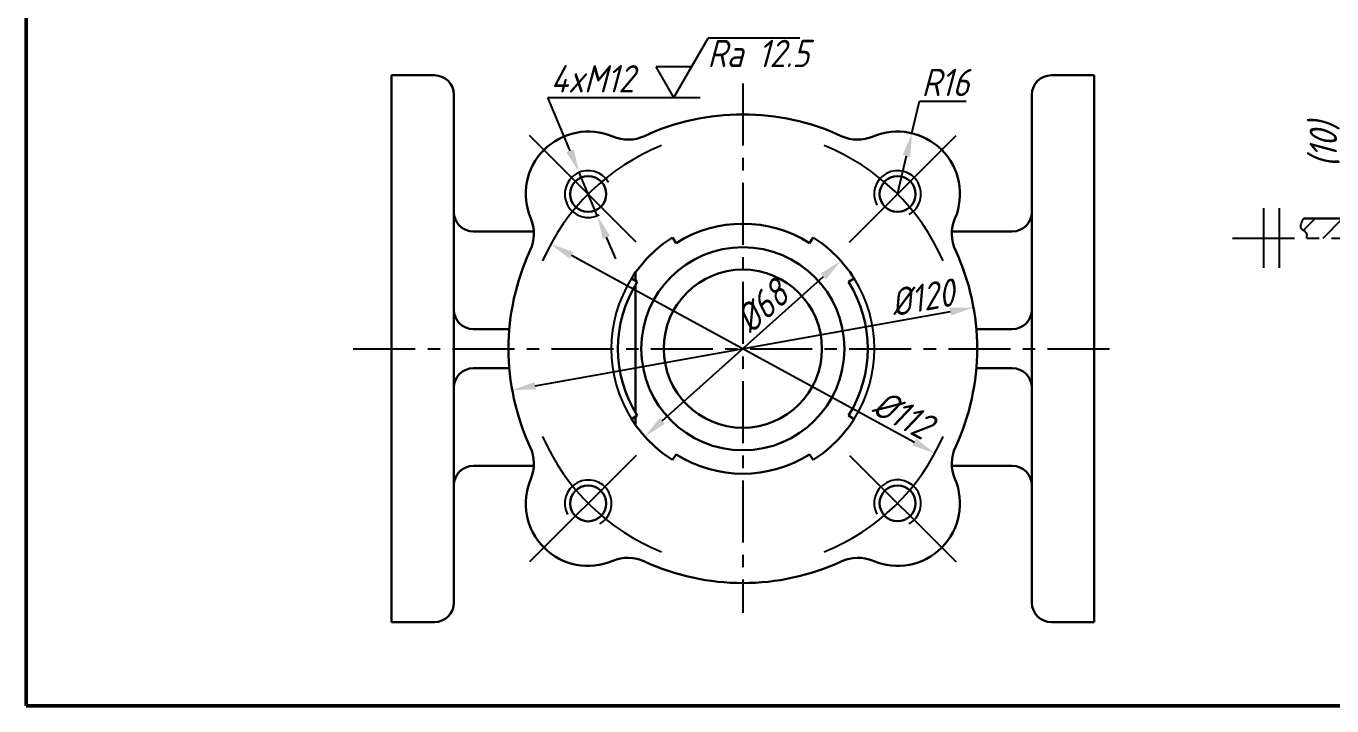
# Model space of a CAD drawing. Header units: millimetres. Extents: x 0 to 322, y 0 to 226.
# Drawn here: x 0 to 167.2, y 0 to 87 of the extents above; entities that cross this region are included whole.
import ezdxf

# ---------------------------------------------------------------- set-up
doc = ezdxf.new("R2010")
doc.units = ezdxf.units.MM
doc.header["$LTSCALE"] = 0.25
doc.header["$PDMODE"] = 33
doc.header["$PDSIZE"] = 1.5
doc.linetypes.add('CENTER', pattern=[50.8, 31.75, -6.35, 6.35, -6.35])
for name, color, linetype in [('尺寸层', 7, 'Continuous'), ('点画线层', 7, 'CENTER'), ('细实线层', 7, 'Continuous')]:
    doc.layers.add(name, color=color, linetype=linetype)
doc.layers.add('粗实线层', color=7, linetype='Continuous', lineweight=30)
doc.styles.get("Standard").update_dxf_attribs({"font": 'gbeitc.shx', "height": 3.5, "bigfont": 'gbcbig.shx'})
doc.dimstyles.new('ISO-25', dxfattribs={"dimtxt": 3.5, "dimasz": 3, "dimexe": 1.5, "dimexo": 0, "dimgap": 0.65, "dimtad": 1, "dimdec": 0, "dimdsep": 46, "dimtxsty": 'Standard', "dimcen": 0, "dimclrd": 256, "dimclre": 256, "dimclrt": 256, "dimadec": 0, "dimazin": 0, "dimtfac": 1, "dimtdec": 0, "dimtmove": 0, "dimatfit": 2, "dimfxl": 0, "dimlwd": -1, "dimlwe": -1, "dimarcsym": 0})
doc.dimstyles.new('ISO-25$3', dxfattribs={"dimtxt": 3.5, "dimasz": 3, "dimexe": 1.5, "dimexo": 0, "dimgap": 0.65, "dimtad": 1, "dimtoh": 1, "dimdec": 0, "dimdsep": 46, "dimtxsty": 'Standard', "dimcen": 0, "dimclrd": 256, "dimclre": 256, "dimclrt": 256, "dimadec": 0, "dimazin": 0, "dimtfac": 1, "dimtdec": 0, "dimtmove": 0, "dimatfit": 2, "dimfxl": 0, "dimlwd": -1, "dimlwe": -1, "dimarcsym": 0})
doc.dimstyles.new('ISO-25$4', dxfattribs={"dimtxt": 3.5, "dimasz": 3, "dimexe": 1.5, "dimexo": 0, "dimgap": 0.65, "dimtad": 1, "dimtoh": 1, "dimdec": 0, "dimdsep": 46, "dimtxsty": 'Standard', "dimcen": 0, "dimclrd": 256, "dimclre": 256, "dimclrt": 256, "dimadec": 0, "dimazin": 0, "dimtfac": 1, "dimtdec": 0, "dimtmove": 0, "dimatfit": 2, "dimfxl": 0, "dimlwd": -1, "dimlwe": -1, "dimarcsym": 0})

# ---------------------------------------------------------------- blocks, each defined once
blk = doc.blocks.new('*D40')
at = {"layer": 'Defpoints', "color": 0, "transparency": 16777216}
for p in [(113.42, 73.31), (111.57, 65.52)]:
    blk.add_point(p, dxfattribs=at)
at = {"layer": '尺寸层', "transparency": 16777216}
for p, q in [((113.42, 73.31), (114.39, 77.4)), ((114.39, 77.4), (120.36, 77.4)), ((111.57, 65.52), (112.72, 70.39))]:
    blk.add_line(p, q, dxfattribs=at)
blk.add_solid([(112.24, 70.5), (113.21, 70.27), (113.42, 73.31)], dxfattribs=at)
at = {"layer": '尺寸层', "transparency": 16777216, "insert": (117.7, 79.8), "char_height": 3.5, "attachment_point": 5}
blk.add_mtext('R16', dxfattribs=at)
blk = doc.blocks.new('*D41')
at = {"layer": 'Defpoints', "color": 0, "transparency": 16777216}
for p in [(121.3, 51), (62.24, 40.44)]:
    blk.add_point(p, dxfattribs=at)
at = {"layer": '尺寸层', "transparency": 16777216}
blk.add_line((65.19, 40.97), (118.35, 50.48), dxfattribs=at)
for points in [[(118.26, 50.97), (118.44, 49.98), (121.3, 51)], [(65.11, 41.46), (65.28, 40.48), (62.24, 40.44)]]:
    blk.add_solid(points, dxfattribs=at)
at = {"layer": '尺寸层', "transparency": 16777216, "insert": (114.74, 52.27), "char_height": 3.5, "attachment_point": 5, "rotation": 10.1426}
blk.add_mtext('%%C120', dxfattribs=at)
blk = doc.blocks.new('*D45')
at = {"layer": 'Defpoints', "color": 0, "transparency": 16777216}
for p in [(104.32, 56.97), (79.22, 34.48)]:
    blk.add_point(p, dxfattribs=at)
at = {"layer": '尺寸层', "transparency": 16777216}
blk.add_line((81.46, 36.48), (102.09, 54.97), dxfattribs=at)
for points in [[(101.75, 55.34), (102.42, 54.59), (104.32, 56.97)], [(81.13, 36.85), (81.79, 36.11), (79.22, 34.48)]]:
    blk.add_solid(points, dxfattribs=at)
at = {"layer": '尺寸层', "transparency": 16777216, "insert": (94.19, 51.12), "char_height": 3.5, "attachment_point": 5, "rotation": 41.8719}
blk.add_mtext('%%C68', dxfattribs=at)
blk = doc.blocks.new('*D46')
at = {"layer": 'Defpoints', "color": 0, "transparency": 16777216}
for p in [(67.18, 59.11), (116.36, 32.33)]:
    blk.add_point(p, dxfattribs=at)
at = {"layer": '尺寸层', "transparency": 16777216}
blk.add_line((69.82, 57.68), (113.73, 33.77), dxfattribs=at)
for points in [[(70.06, 58.12), (69.58, 57.24), (67.18, 59.11)], [(113.97, 34.2), (113.49, 33.33), (116.36, 32.33)]]:
    blk.add_solid(points, dxfattribs=at)
at = {"layer": '尺寸层', "transparency": 16777216, "insert": (112.25, 37.3), "char_height": 3.5, "attachment_point": 5, "rotation": 331.4293}
blk.add_mtext('%%C112', dxfattribs=at)
blk = doc.blocks.new('*D58')
at = {"layer": 'Defpoints', "color": 0, "transparency": 16777216}
for p in [(168.57, 62.39), (166.07, 59.89), (168.74, 59.89)]:
    blk.add_point(p, dxfattribs=at)
at = {"layer": '尺寸层', "transparency": 16777216}
for p, q in [((168.74, 65.39), (168.74, 75.31)), ((168.57, 62.39), (170.24, 62.39)), ((168.74, 59.89), (168.74, 62.39)), ((168.74, 59.89), (168.74, 53.89))]:
    blk.add_line(p, q, dxfattribs=at)
blk.add_solid([(168.24, 65.39), (169.24, 65.39), (168.74, 62.39)], dxfattribs=at)
at = {"layer": '尺寸层', "transparency": 16777216, "insert": (166.27, 71.85), "char_height": 3.5, "attachment_point": 5, "rotation": 90}
blk.add_mtext('(10)', dxfattribs=at)
blk = doc.blocks.new('_None')

msp = doc.modelspace()

# ---------------------------------------------------------------- linework, layer by layer
at = {"lineweight": 50}
for p, q in [((0, 226), (0, 0)), ((0, 0), (322, 0))]:
    msp.add_line(p, q, dxfattribs=at)
for p, q in [((78.12, 59.37), (64.47, 73.02)), ((105.42, 59.37), (119.07, 73.02)), ((163.6, 60.95), (165.04, 62.39)), ((166.07, 59.89), (168.57, 62.39)), ((78.12, 32.07), (64.47, 18.42)), ((105.42, 32.07), (119.07, 18.42))]:
    msp.add_line(p, q)
for start, end in [(111.8421, 156.3538), (23.6462, 68.1579), (203.6462, 248.1579), (291.8421, 336.3538)]:
    msp.add_arc((91.77, 45.72), 28, start, end)
at = {"layer": '尺寸层'}
for p, q in [((82.95, 77.87), (87.32, 85.45)), ((99.07, 85.45), (87.32, 85.45)), ((85.21, 81.79), (80.69, 81.79)), ((82.95, 77.87), (80.69, 81.79)), ((69.65, 71.05), (66.79, 77.87)), ((66.79, 77.87), (86.29, 77.87)), ((73.13, 62.75), (70.81, 68.29)), ((74.29, 59.99), (75.46, 57.22))]:
    msp.add_line(p, q, dxfattribs=at)
for points in [[(70.11, 71.25), (69.19, 70.86), (70.81, 68.29)], [(74.76, 60.18), (73.83, 59.79), (73.13, 62.75)]]:
    msp.add_solid(points, dxfattribs=at)
at = {"layer": '点画线层'}
for p, q in [((91.77, 79.66), (91.77, 11.93)), ((154.46, 59.89), (195.12, 59.89)), ((41.89, 45.72), (139.86, 45.72))]:
    msp.add_line(p, q, dxfattribs=at)
at = {"layer": '粗实线层'}
for p, q in [((46.77, 45.72), (46.77, 80.72)), ((46.77, 80.72), (52.27, 80.72)), ((136.77, 80.72), (131.27, 80.72)), ((136.77, 45.72), (136.77, 80.72)), ((54.77, 78.22), (54.77, 45.72)), ((128.77, 78.22), (128.77, 45.72)), ((163.6, 62.39), (171.13, 62.39)), ((57.27, 60.72), (65, 60.72)), ((118.54, 60.72), (126.27, 60.72)), ((83.23, 59.25), (82.77, 59.97)), ((100.32, 59.25), (100.77, 59.97)), ((78.01, 55.45), (78.01, 54.41)), ((78.24, 54.27), (77.53, 54.72)), ((78.01, 53.89), (78.01, 37.56)), ((105.3, 54.27), (106.02, 54.72)), ((57.27, 48.22), (61.88, 48.22)), ((126.27, 48.22), (121.67, 48.22)), ((46.77, 45.72), (46.77, 10.72)), ((54.77, 13.22), (54.77, 45.72)), ((128.77, 13.22), (128.77, 45.72)), ((136.77, 45.72), (136.77, 10.72)), ((57.27, 43.22), (61.88, 43.22)), ((126.27, 43.22), (121.67, 43.22)), ((78.24, 37.18), (77.53, 36.72)), ((78.01, 37.03), (78.01, 36)), ((105.3, 37.18), (106.02, 36.72)), ((83.23, 32.19), (82.77, 31.48)), ((100.32, 32.19), (100.77, 31.48)), ((57.27, 30.72), (65, 30.72)), ((118.54, 30.72), (126.27, 30.72)), ((46.77, 10.72), (52.27, 10.72)), ((136.77, 10.72), (131.27, 10.72))]:
    msp.add_line(p, q, dxfattribs=at)
for centre, radius in [((71.97, 65.52), 2.3), ((111.58, 65.52), 2.3), ((91.77, 45.72), 13), ((91.77, 45.72), 10.13), ((71.97, 25.92), 2.3), ((111.58, 25.93), 2.3)]:
    msp.add_circle(centre, radius, dxfattribs=at)
for centre, radius, start, end in [((52.27, 78.22), 2.5, 0, 90), ((131.27, 78.22), 2.5, 90, 180), ((91.77, 45.72), 30, 65.1531, 114.8469), ((71.97, 65.52), 8, 66.9394, 203.0606), ((77.07, 77.48), 5, 246.9394, 294.8469), ((106.48, 77.48), 5, 245.1531, 293.0606), ((111.57, 65.52), 8, 336.9394, 113.0606), ((57.27, 63.22), 2.5, 180, 270), ((60.01, 60.43), 5, 335.1531, 23.0606), ((123.53, 60.43), 5, 156.9394, 204.8469), ((126.27, 63.22), 2.5, 270, 0), ((91.77, 45.72), 16, 57.7217, 122.2783), ((91.77, 45.72), 16.85, 122.2783, 147.7217), ((91.77, 45.72), 16.85, 32.2783, 57.7217), ((91.77, 45.72), 30, 155.1531, 204.8469), ((91.77, 45.72), 30, 335.1531, 24.8469), ((91.77, 45.72), 16, 147.7217, 212.2783), ((91.77, 45.72), 16, 327.7217, 32.2783), ((57.27, 50.72), 2.5, 180, 270), ((126.27, 50.72), 2.5, 270, 0), ((57.27, 40.72), 2.5, 90, 180), ((126.27, 40.72), 2.5, 0, 90), ((91.77, 45.72), 16.85, 212.2783, 237.7217), ((91.77, 45.72), 16.85, 302.2783, 327.7217), ((60.01, 31.02), 5, 336.9394, 24.8469), ((91.77, 45.72), 16, 237.7217, 302.2783), ((123.53, 31.02), 5, 155.1531, 203.0606), ((57.27, 28.22), 2.5, 90, 180), ((126.27, 28.22), 2.5, 0, 90), ((71.97, 25.92), 8, 156.9394, 293.0606), ((111.57, 25.92), 8, 246.9394, 23.0606), ((77.07, 13.96), 5, 65.1531, 113.0606), ((91.77, 45.72), 30, 245.1531, 294.8469), ((106.48, 13.96), 5, 66.9394, 114.8469), ((52.27, 13.22), 2.5, 270, 0), ((131.27, 13.22), 2.5, 180, 270)]:
    msp.add_arc(centre, radius, start, end, dxfattribs=at)
at = {"layer": '细实线层'}
for p, q in [((158.45, 63.73), (158.45, 56.06)), ((160.45, 63.73), (160.45, 56.06))]:
    msp.add_line(p, q, dxfattribs=at)
for centre, radius, start, end in [((71.97, 65.52), 3, 29.3876, 297.9877), ((111.58, 65.52), 3, 299.3876, 207.9877), ((91.77, 45.72), 16.85, 147.7217, 212.2783), ((91.77, 45.72), 16.85, 327.7217, 32.2783), ((71.97, 25.92), 3, 299.3876, 207.9877), ((111.58, 25.93), 3, 299.3876, 207.9877)]:
    msp.add_arc(centre, radius, start, end, dxfattribs=at)
msp.add_open_spline([(163.6, 62.39), (163.33, 62.05), (162.82, 61.07), (164.07, 60.73), (163.98, 60.11), (163.92, 59.89)], degree=3, knots=[0, 0, 0, 0, 2.685114, 4.515895, 5.901227, 5.901227, 5.901227, 5.901227], dxfattribs=at)

# ---------------------------------------------------------------- texts
at = {"layer": '尺寸层'}
for s, p in [('Ra 12.5', (87.22, 81.76)), ('4xM12', (67.15, 78.52))]:
    msp.add_text(s, height=3.5, dxfattribs=at).set_placement(p)

# ---------------------------------------------------------------- dimensions: what is measured, and where the dimension line sits
dim = msp.add_radius_dim(center=(111.57, 65.52), mpoint=(113.42, 73.31), text='R16', dimstyle='ISO-25$4', dxfattribs=at)
dim.commit()
dim.dimension.update_dxf_attribs({"geometry": '*D40', "text_midpoint": (117.7, 77.4), "dimtype": 164})
dim = msp.add_linear_dim(base=(168.74, 59.89), p1=(168.57, 62.39), p2=(166.07, 59.89), angle=90, text='(10)', dimstyle='ISO-25', override={"dimblk2": 'None', "dimsah": 1, "dimse2": 1, "dimsd2": 0}, dxfattribs=at)
dim.commit()
dim.dimension.update_dxf_attribs({"geometry": '*D58', "text_midpoint": (168.74, 71.85), "dimtype": 160})
for p1, p2, text, picture, middle in [((67.18, 59.11), (116.36, 32.33), '%%C112', '*D46', (111.1, 35.2)), ((79.22, 34.48), (104.32, 56.97), '%%C68', '*D45', (95.8, 49.33)), ((62.24, 40.44), (121.3, 51), '%%C120', '*D41', (115.17, 49.91))]:
    dim = msp.add_diameter_dim_2p(p1=p1, p2=p2, text=text, dimstyle='ISO-25$3', dxfattribs=at)
    dim.commit()
    dim.dimension.update_dxf_attribs({"geometry": picture, "text_midpoint": middle, "dimtype": 163})

doc.saveas('drawing.dxf')
